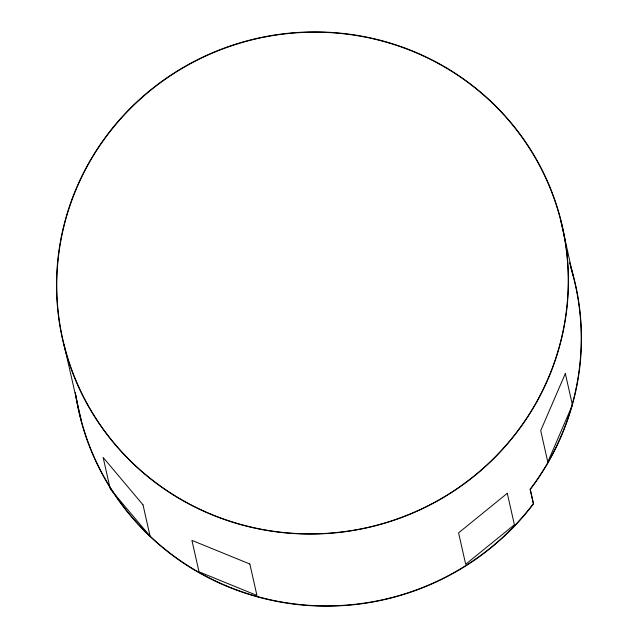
<?xml version="1.0" encoding="UTF-8"?>
<svg xmlns="http://www.w3.org/2000/svg" width="638" height="638" viewBox="0 0 638 638"><rect width="100%" height="100%" fill="white"/><g stroke="black" fill="none" stroke-linecap="round" stroke-linejoin="round"><path stroke-width="0.96" d="M64.119 344.935L81.225 420.354M560.874 221.107L572.98 275.313M75.268 392.426A256.237 250.822 -12.7 0 0 265.009 598.819A256.237 250.822 -12.7 0 0 533.543 503.845L530.298 489.426A256.237 250.822 -12.7 0 0 569.455 262.465M75.978 395.448A255.982 250.575 -12.7 0 0 266.612 598.907A255.982 250.575 -12.7 0 0 533.328 503.661L530.082 489.258A255.982 250.575 -12.7 0 0 570.26 265.831M565.34 373.557L540.713 430.602L547.795 462.032L572.43 404.986L565.34 373.557M507.298 493.302L458.594 532.858L465.676 564.279L514.38 524.731L507.298 493.302M249.857 564.016L191.926 540.386L199.008 571.808L256.939 595.445L249.857 564.016M143.016 504.857L103.141 457.446L110.222 488.875L150.097 536.287L143.016 504.857M229.744 521.326A256.237 250.822 -12.7 0 0 563.641 232.216A256.237 250.822 -12.7 0 0 144.076 95.413A256.237 250.822 -12.7 0 0 229.744 521.326M234.457 522.578A255.982 250.575 -12.7 0 0 562.413 227.638A255.982 250.575 -12.7 0 0 140.623 98.842A255.982 250.575 -12.7 0 0 234.457 522.578"/></g></svg>
